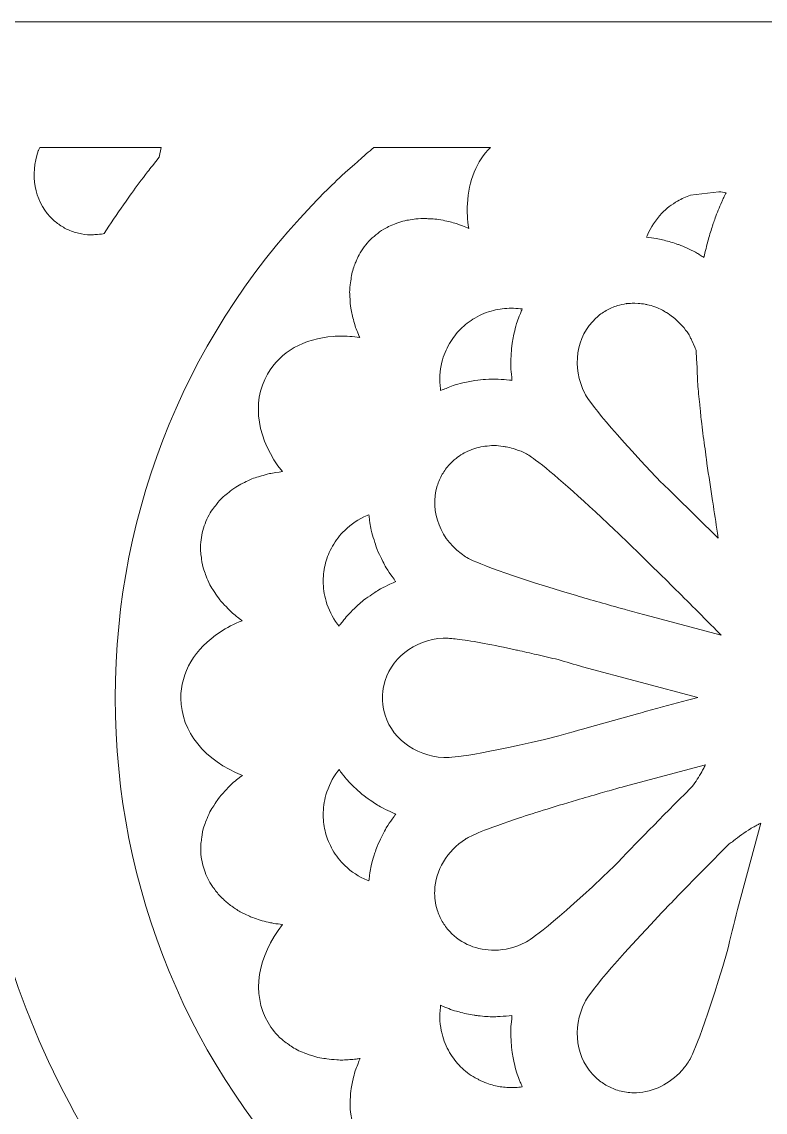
# Model space of a CAD drawing. Header units: millimetres. Extents: x 31 to 886, y -1164 to 562.
# Drawn here: x 690 to 737.3, y -89.3 to -19.9 of the extents above; entities that cross this region are included whole.
import ezdxf

# ---------------------------------------------------------------- set-up
doc = ezdxf.new("R2010")
doc.units = ezdxf.units.MM
doc.header["$MEASUREMENT"] = 0
doc.layers.add('Layer 3', color=7, linetype='Continuous')

msp = doc.modelspace()

# ---------------------------------------------------------------- linework, layer by layer
at = {"layer": 'Layer 3', "lineweight": 0}
msp.add_lwpolyline([(501.002, -19.871), (501.002, -581.098), (886.3, -581.098), (886.3, -19.871), (501.002, -19.871)], dxfattribs=at)
for points, knots in [([(509.002, -27.871), (509.002, -27.871), (653.338, -27.871), (653.338, -27.871), (659.457, -42.618), (671.609, -53.882), (686.757, -58.887), (685.579, -74.804), (691.339, -90.345), (702.632, -101.636), (712.985, -111.989), (726.697, -117.691), (741.244, -117.691), (741.244, -117.691), (741.244, -117.691), (741.244, -117.691), (742.61, -117.691), (743.999, -117.639), (745.382, -117.536), (749.543, -130.112), (757.914, -140.554), (769.188, -147.297), (760.577, -148.118), (752.201, -150.021), (743.682, -153.086), (734.254, -156.478), (724.953, -161.655), (716.04, -168.472), (707.959, -174.652), (694.553, -189.606), (689.781, -194.947), (689.387, -194.472), (688.944, -193.935), (688.491, -193.385), (685.308, -189.529), (680.498, -183.702), (677.567, -180.635), (663.85, -166.287), (648.449, -155.874), (631.791, -149.688), (622.952, -146.405), (612.968, -144.409), (602.116, -143.757), (601.298, -143.708), (600.567, -143.684), (599.898, -143.686), (599.675, -143.686), (599.459, -143.689), (599.249, -143.695), (584.492, -144.122), (570.852, -147.29), (558.709, -153.111), (546.484, -158.971), (535.474, -167.896), (525.05, -180.393), (521.562, -184.576), (518.839, -188.707), (516.955, -192.672), (514.175, -198.521), (511.135, -205.126), (509.002, -211.679), (509.002, -211.679), (509.002, -27.871), (509.002, -27.871)], [0, 0, 0, 0, 1, 1, 1, 2, 2, 2, 3, 3, 3, 4, 4, 4, 5, 5, 5, 6, 6, 6, 7, 7, 7, 8, 8, 8, 9, 9, 9, 10, 10, 10, 11, 11, 11, 12, 12, 12, 13, 13, 13, 14, 14, 14, 15, 15, 15, 16, 16, 16, 17, 17, 17, 18, 18, 18, 19, 19, 19, 20, 20, 20, 21, 21, 21, 21]), ([(691.045, -28.091), (691.06, -28.048), (691.088, -27.978), (691.138, -27.871), (691.138, -27.871), (698.867, -27.871), (698.867, -27.871), (698.867, -27.871), (698.74, -28.481), (698.74, -28.481), (698.74, -28.481), (698.305, -29.026), (698.305, -29.026), (698.199, -29.158), (698.093, -29.29), (697.987, -29.427), (697.638, -29.88), (697.294, -30.34), (696.967, -30.791), (696.854, -30.945), (696.746, -31.102), (696.624, -31.28), (696.624, -31.28), (696.467, -31.507), (696.467, -31.507), (696.034, -32.125), (695.62, -32.74), (695.241, -33.332), (695.217, -33.339), (695.191, -33.348), (695.161, -33.357), (695.028, -33.382), (694.867, -33.399), (694.647, -33.41), (694.591, -33.414), (694.536, -33.42), (694.481, -33.427), (694.292, -33.434), (694.06, -33.413), (693.786, -33.364), (693.553, -33.326), (693.305, -33.255), (693.053, -33.152), (692.83, -33.06), (692.609, -32.939), (692.391, -32.79), (692.391, -32.79), (692.343, -32.756), (692.343, -32.756), (692.147, -32.621), (691.965, -32.463), (691.795, -32.275), (690.793, -31.207), (690.506, -29.603), (691.045, -28.091)], [0, 0, 0, 0, 1, 1, 1, 2, 2, 2, 3, 3, 3, 4, 4, 4, 5, 5, 5, 6, 6, 6, 7, 7, 7, 8, 8, 8, 9, 9, 9, 10, 10, 10, 11, 11, 11, 12, 12, 12, 13, 13, 13, 14, 14, 14, 15, 15, 15, 16, 16, 16, 17, 17, 17, 18, 18, 18, 18]), ([(710.544, -29.481), (710.733, -29.306), (710.928, -29.137), (711.127, -28.962), (711.127, -28.962), (711.595, -28.548), (711.595, -28.548), (711.697, -28.457), (711.799, -28.365), (711.902, -28.277), (712.062, -28.14), (712.225, -28.007), (712.393, -27.871), (712.393, -27.871), (719.799, -27.871), (719.799, -27.871), (718.923, -28.744), (718.413, -29.978), (718.336, -31.448), (718.31, -31.952), (718.34, -32.481), (718.423, -33.017), (718.398, -33.007), (718.373, -32.997), (718.349, -32.988), (718.349, -32.988), (718.138, -32.903), (718.138, -32.903), (717.995, -32.842), (717.826, -32.773), (717.64, -32.712), (717.493, -32.666), (717.348, -32.632), (717.237, -32.609), (717.237, -32.609), (717.029, -32.559), (717.029, -32.559), (716.879, -32.521), (716.705, -32.478), (716.515, -32.45), (716.344, -32.425), (716.192, -32.417), (716.08, -32.414), (716.08, -32.414), (715.895, -32.404), (715.895, -32.404), (715.809, -32.397), (715.723, -32.39), (715.637, -32.386), (715.552, -32.382), (715.466, -32.382), (715.381, -32.387), (715.148, -32.395), (714.954, -32.431), (714.863, -32.447), (714.863, -32.447), (714.703, -32.472), (714.703, -32.472), (714.57, -32.487), (714.413, -32.509), (714.241, -32.554), (713.952, -32.631), (713.721, -32.737), (713.598, -32.794), (713.598, -32.794), (713.533, -32.821), (713.533, -32.821), (713.383, -32.876), (713.263, -32.93), (713.145, -32.996), (712.788, -33.197), (712.462, -33.444), (712.177, -33.73), (711.893, -34.015), (711.647, -34.342), (711.448, -34.701), (711.37, -34.84), (711.318, -34.972), (711.277, -35.087), (711.277, -35.087), (711.272, -35.098), (711.272, -35.098), (711.195, -35.269), (711.088, -35.504), (711.014, -35.793), (710.972, -35.951), (710.951, -36.1), (710.935, -36.239), (710.935, -36.239), (710.917, -36.36), (710.917, -36.36), (710.893, -36.496), (710.858, -36.702), (710.85, -36.948), (710.845, -37.111), (710.855, -37.261), (710.864, -37.358), (710.864, -37.358), (710.875, -37.54), (710.875, -37.54), (710.881, -37.704), (710.89, -37.881), (710.921, -38.084), (710.943, -38.23), (710.979, -38.38), (711.009, -38.493), (711.009, -38.493), (711.06, -38.703), (711.06, -38.703), (711.092, -38.85), (711.131, -39.023), (711.191, -39.207), (711.237, -39.348), (711.296, -39.491), (711.345, -39.604), (711.345, -39.604), (711.437, -39.833), (711.437, -39.833), (711.454, -39.876), (711.472, -39.919), (711.489, -39.962), (711.061, -39.898), (710.639, -39.867), (710.228, -39.871), (710.091, -39.873), (709.956, -39.878), (709.822, -39.887), (707.925, -40.018), (706.434, -40.869), (705.624, -42.284), (704.567, -44.127), (704.988, -46.508), (706.568, -48.495), (706.495, -48.505), (706.428, -48.516), (706.37, -48.525), (706.37, -48.525), (706.156, -48.556), (706.156, -48.556), (706.014, -48.574), (705.873, -48.594), (705.749, -48.622), (705.545, -48.665), (705.371, -48.721), (705.245, -48.762), (705.245, -48.762), (705.053, -48.821), (705.053, -48.821), (704.911, -48.86), (704.771, -48.903), (704.633, -48.957), (704.45, -49.03), (704.295, -49.111), (704.17, -49.177), (704.17, -49.177), (704.019, -49.254), (704.019, -49.254), (703.897, -49.312), (703.754, -49.383), (703.612, -49.472), (703.418, -49.595), (703.265, -49.724), (703.18, -49.796), (703.18, -49.796), (703.082, -49.875), (703.082, -49.875), (702.97, -49.958), (702.838, -50.059), (702.705, -50.192), (702.518, -50.378), (702.384, -50.565), (702.313, -50.665), (702.313, -50.665), (702.254, -50.741), (702.254, -50.741), (702.168, -50.842), (702.071, -50.965), (701.981, -51.118), (701.772, -51.472), (701.613, -51.848), (701.509, -52.238), (701.406, -52.629), (701.356, -53.037), (701.363, -53.455), (701.365, -53.588), (701.38, -53.727), (701.408, -53.879), (701.408, -53.879), (701.416, -53.937), (701.416, -53.937), (701.432, -54.099), (701.457, -54.342), (701.532, -54.619), (701.577, -54.782), (701.635, -54.925), (701.688, -55.046), (701.688, -55.046), (701.73, -55.154), (701.73, -55.154), (701.777, -55.283), (701.848, -55.478), (701.964, -55.696), (702.041, -55.841), (702.127, -55.968), (702.19, -56.058), (702.19, -56.058), (702.277, -56.191), (702.277, -56.191), (702.362, -56.328), (702.464, -56.487), (702.595, -56.65), (702.685, -56.763), (702.788, -56.871), (702.876, -56.961), (702.876, -56.961), (703.013, -57.105), (703.013, -57.105), (703.125, -57.229), (703.247, -57.36), (703.396, -57.494), (703.504, -57.591), (703.624, -57.684), (703.725, -57.76), (703.725, -57.76), (703.909, -57.902), (703.909, -57.902), (703.943, -57.929), (703.977, -57.956), (704.011, -57.983), (703.503, -58.183), (703.028, -58.425), (702.604, -58.704), (700.992, -59.764), (700.107, -61.262), (700.111, -62.922), (700.118, -65.04), (701.667, -66.887), (704.023, -67.821), (703.989, -67.848), (703.956, -67.874), (703.925, -67.899), (703.925, -67.899), (703.745, -68.041), (703.745, -68.041), (703.619, -68.136), (703.494, -68.234), (703.384, -68.334), (703.237, -68.467), (703.119, -68.596), (703.034, -68.691), (703.034, -68.691), (702.892, -68.843), (702.892, -68.843), (702.787, -68.951), (702.684, -69.061), (702.585, -69.185), (702.46, -69.344), (702.368, -69.489), (702.295, -69.607), (702.295, -69.607), (702.202, -69.752), (702.202, -69.752), (702.125, -69.864), (702.036, -69.997), (701.96, -70.143), (701.848, -70.358), (701.779, -70.552), (701.742, -70.657), (701.742, -70.657), (701.688, -70.795), (701.688, -70.795), (701.636, -70.915), (701.579, -71.058), (701.535, -71.222), (701.461, -71.499), (701.438, -71.744), (701.426, -71.875), (701.426, -71.875), (701.416, -71.954), (701.416, -71.954), (701.395, -72.077), (701.374, -72.224), (701.372, -72.394), (701.369, -72.805), (701.421, -73.211), (701.527, -73.602), (701.621, -73.949), (701.762, -74.285), (701.96, -74.632), (702.015, -74.729), (702.077, -74.822), (702.129, -74.892), (702.129, -74.892), (702.151, -74.923), (702.151, -74.923), (702.299, -75.14), (702.448, -75.329), (702.611, -75.503), (702.698, -75.596), (702.79, -75.683), (702.888, -75.774), (703.053, -75.924), (703.228, -76.062), (703.418, -76.193), (703.418, -76.193), (703.455, -76.219), (703.455, -76.219), (703.548, -76.285), (703.642, -76.349), (703.745, -76.411), (703.939, -76.526), (704.143, -76.63), (704.386, -76.737), (704.386, -76.737), (704.425, -76.756), (704.425, -76.756), (704.507, -76.796), (704.589, -76.834), (704.685, -76.872), (704.988, -76.988), (705.317, -77.088), (705.667, -77.168), (705.767, -77.19), (705.87, -77.208), (705.956, -77.221), (705.956, -77.221), (706.035, -77.234), (706.035, -77.234), (706.194, -77.262), (706.38, -77.292), (706.578, -77.315), (704.996, -79.314), (704.584, -81.705), (705.658, -83.553), (705.882, -83.939), (706.174, -84.295), (706.525, -84.611), (706.662, -84.734), (706.797, -84.824), (706.89, -84.884), (706.89, -84.884), (706.909, -84.896), (706.909, -84.896), (707.081, -85.022), (707.318, -85.194), (707.619, -85.34), (707.77, -85.415), (707.918, -85.469), (708.045, -85.513), (708.045, -85.513), (708.118, -85.539), (708.118, -85.539), (708.309, -85.609), (708.546, -85.698), (708.832, -85.762), (709.001, -85.802), (709.165, -85.825), (709.309, -85.843), (709.309, -85.843), (709.387, -85.854), (709.387, -85.854), (709.591, -85.882), (709.81, -85.908), (710.035, -85.917), (710.172, -85.933), (710.304, -85.936), (710.424, -85.933), (710.545, -85.929), (710.654, -85.92), (710.746, -85.91), (710.746, -85.91), (710.85, -85.903), (710.85, -85.903), (710.99, -85.895), (711.128, -85.885), (711.263, -85.869), (711.348, -85.859), (711.431, -85.847), (711.511, -85.834), (711.486, -85.896), (711.463, -85.955), (711.441, -86.011), (711.441, -86.011), (711.36, -86.214), (711.36, -86.214), (711.304, -86.347), (711.25, -86.48), (711.205, -86.621), (711.146, -86.808), (711.107, -86.977), (711.073, -87.136), (711.073, -87.136), (711.03, -87.326), (711.03, -87.326), (710.995, -87.463), (710.963, -87.602), (710.941, -87.746), (710.907, -87.977), (710.901, -88.182), (710.898, -88.296), (710.898, -88.296), (710.89, -88.451), (710.89, -88.451), (710.88, -88.569), (710.87, -88.726), (710.877, -88.887), (710.887, -89.144), (710.926, -89.361), (710.949, -89.483), (710.949, -89.483), (710.968, -89.606), (710.968, -89.606), (710.988, -89.771), (711.011, -89.901), (711.044, -90.026), (711.121, -90.317), (711.226, -90.549), (711.299, -90.706), (711.299, -90.706), (711.313, -90.739), (711.313, -90.739), (711.368, -90.889), (711.423, -91.011), (711.486, -91.123), (711.686, -91.48), (711.933, -91.805), (712.223, -92.095), (712.474, -92.343), (712.76, -92.561), (713.096, -92.759), (713.194, -92.817), (713.295, -92.867), (713.371, -92.901), (713.371, -92.901), (713.41, -92.92), (713.41, -92.92), (713.643, -93.033), (713.869, -93.123), (714.102, -93.194), (714.224, -93.231), (714.347, -93.263), (714.457, -93.287), (714.687, -93.339), (714.923, -93.374), (715.161, -93.392), (715.161, -93.392), (715.206, -93.397), (715.206, -93.397), (715.264, -93.403), (715.322, -93.407), (715.369, -93.41), (715.369, -93.41), (715.379, -93.411), (715.39, -93.411), (715.483, -93.421), (715.574, -93.427), (715.664, -93.428), (715.935, -93.431), (716.194, -93.4), (716.446, -93.364), (716.513, -93.356), (716.58, -93.344), (716.66, -93.33), (716.983, -93.276), (717.287, -93.204), (717.567, -93.118), (717.567, -93.118), (717.64, -93.097), (717.64, -93.097), (717.651, -93.094), (717.663, -93.091), (717.674, -93.087), (717.921, -93.007), (718.177, -92.909), (718.448, -92.787), (718.366, -93.331), (718.338, -93.867), (718.368, -94.377), (718.479, -96.303), (719.333, -97.818), (720.772, -98.643), (721.124, -98.845), (721.512, -98.999), (721.928, -99.102), (722.09, -99.142), (722.243, -99.159), (722.353, -99.169), (722.353, -99.169), (722.469, -99.186), (722.469, -99.186), (722.581, -99.205), (722.763, -99.237), (722.983, -99.239), (723.057, -99.24), (723.135, -99.238), (723.216, -99.231), (723.256, -99.229), (723.297, -99.226), (723.345, -99.222), (723.725, -99.2), (724.089, -99.14), (724.455, -99.04), (724.499, -99.028), (724.545, -99.014), (724.587, -98.999), (724.969, -98.885), (725.324, -98.744), (725.673, -98.566), (726.122, -98.337), (726.564, -98.047), (726.987, -97.707), (726.995, -97.762), (727.003, -97.815), (727.011, -97.864), (727.011, -97.864), (727.042, -98.083), (727.042, -98.083), (727.061, -98.235), (727.082, -98.386), (727.113, -98.528), (727.155, -98.719), (727.209, -98.89), (727.25, -99.017), (727.25, -99.017), (727.31, -99.214), (727.31, -99.214), (727.351, -99.358), (727.395, -99.502), (727.446, -99.631), (727.529, -99.842), (727.619, -100.01), (727.675, -100.114), (727.675, -100.114), (727.752, -100.264), (727.752, -100.264), (727.811, -100.388), (727.876, -100.52), (727.963, -100.658), (728.097, -100.869), (728.237, -101.034), (728.314, -101.124), (728.314, -101.124), (728.398, -101.228), (728.398, -101.228), (728.473, -101.329), (728.564, -101.445), (728.676, -101.557), (728.883, -101.767), (729.089, -101.913), (729.216, -102.004), (729.216, -102.004), (729.262, -102.038), (729.262, -102.038), (729.382, -102.139), (729.493, -102.219), (729.61, -102.289), (729.963, -102.497), (730.34, -102.655), (730.724, -102.757), (731.107, -102.859), (731.509, -102.925), (731.93, -102.905), (731.93, -102.905), (731.93, -102.905), (731.93, -102.905), (731.93, -102.905), (732.017, -102.901), (732.017, -102.901), (732.115, -102.895), (732.212, -102.883), (732.331, -102.866), (732.499, -102.85), (732.729, -102.827), (733, -102.76), (733.156, -102.721), (733.298, -102.671), (733.407, -102.629), (733.407, -102.629), (733.501, -102.594), (733.501, -102.594), (733.668, -102.534), (733.834, -102.473), (734.018, -102.384), (734.151, -102.319), (734.281, -102.243), (734.412, -102.164), (734.412, -102.164), (734.467, -102.131), (734.467, -102.131), (734.617, -102.039), (734.779, -101.938), (734.95, -101.811), (735.083, -101.712), (735.212, -101.605), (735.335, -101.498), (735.489, -101.365), (735.632, -101.231), (735.773, -101.086), (735.887, -100.969), (735.998, -100.849), (736.11, -100.718), (736.225, -100.583), (736.341, -100.435), (736.473, -100.256), (736.673, -100.765), (736.915, -101.24), (737.194, -101.664), (738.251, -103.272), (739.748, -104.157), (741.41, -104.157), (741.41, -104.157), (741.412, -104.157), (741.412, -104.157), (743.041, -104.153), (744.519, -103.278), (745.571, -101.694), (745.861, -101.258), (746.111, -100.77), (746.315, -100.247), (746.455, -100.436), (746.584, -100.599), (746.709, -100.742), (746.808, -100.857), (746.908, -100.965), (747.012, -101.072), (747.167, -101.23), (747.329, -101.381), (747.543, -101.562), (747.64, -101.643), (747.737, -101.724), (747.833, -101.794), (748.006, -101.923), (748.185, -102.039), (748.407, -102.168), (748.407, -102.168), (748.468, -102.204), (748.468, -102.204), (748.564, -102.261), (748.661, -102.316), (748.757, -102.364), (749.056, -102.511), (749.336, -102.603), (749.445, -102.638), (749.445, -102.638), (749.463, -102.644), (749.463, -102.644), (749.569, -102.684), (749.677, -102.721), (749.785, -102.748), (750.084, -102.823), (750.388, -102.868), (750.667, -102.88), (750.699, -102.884), (750.737, -102.887), (750.785, -102.891), (750.785, -102.891), (750.872, -102.896), (750.872, -102.896), (750.89, -102.897), (750.909, -102.897), (750.927, -102.897), (750.927, -102.897), (750.927, -102.897), (750.927, -102.897), (751.321, -102.897), (751.713, -102.845), (752.089, -102.743), (752.476, -102.639), (752.853, -102.478), (753.216, -102.261), (753.352, -102.179), (753.465, -102.089), (753.558, -102.009), (753.558, -102.009), (753.566, -102.004), (753.566, -102.004), (753.698, -101.91), (753.918, -101.752), (754.132, -101.535), (754.246, -101.42), (754.335, -101.306), (754.414, -101.198), (754.414, -101.198), (754.473, -101.124), (754.473, -101.124), (754.56, -101.02), (754.707, -100.846), (754.847, -100.622), (754.929, -100.492), (754.991, -100.364), (755.033, -100.273), (755.033, -100.273), (755.116, -100.11), (755.116, -100.11), (755.183, -99.984), (755.274, -99.811), (755.356, -99.599), (755.404, -99.474), (755.444, -99.341), (755.481, -99.206), (755.481, -99.206), (755.53, -99.045), (755.53, -99.045), (755.584, -98.878), (755.64, -98.696), (755.684, -98.489), (755.712, -98.353), (755.732, -98.21), (755.745, -98.099), (755.745, -98.099), (755.774, -97.887), (755.774, -97.887), (755.784, -97.82), (755.794, -97.752), (755.804, -97.683), (755.869, -97.735), (755.935, -97.785), (756.001, -97.835), (756.001, -97.835), (756.007, -97.84), (756.007, -97.84), (756.061, -97.884), (756.115, -97.926), (756.173, -97.967), (756.481, -98.185), (756.808, -98.38), (757.146, -98.55), (757.222, -98.588), (757.297, -98.621), (757.349, -98.642), (757.349, -98.642), (757.389, -98.659), (757.389, -98.659), (757.661, -98.782), (757.929, -98.884), (758.183, -98.961), (758.296, -98.995), (758.407, -99.025), (758.518, -99.051), (758.79, -99.116), (759.065, -99.16), (759.334, -99.182), (759.334, -99.182), (759.374, -99.186), (759.374, -99.186), (759.455, -99.196), (759.504, -99.2), (759.545, -99.202), (759.636, -99.211), (759.722, -99.214), (759.803, -99.214), (760.046, -99.213), (760.242, -99.179), (760.359, -99.158), (760.359, -99.158), (760.475, -99.141), (760.475, -99.141), (760.621, -99.128), (760.747, -99.108), (760.869, -99.078), (761.288, -98.976), (761.682, -98.819), (762.04, -98.612), (763.477, -97.778), (764.323, -96.257), (764.423, -94.329), (764.449, -93.828), (764.419, -93.301), (764.337, -92.767), (764.617, -92.892), (764.874, -92.99), (765.108, -93.063), (765.162, -93.081), (765.207, -93.094), (765.244, -93.103), (765.537, -93.192), (765.835, -93.26), (766.147, -93.31), (766.147, -93.31), (766.178, -93.315), (766.178, -93.315), (766.23, -93.324), (766.282, -93.333), (766.33, -93.339), (766.565, -93.37), (766.821, -93.405), (767.085, -93.403), (767.173, -93.403), (767.262, -93.398), (767.351, -93.388), (767.433, -93.385), (767.511, -93.378), (767.575, -93.371), (767.575, -93.371), (767.62, -93.366), (767.62, -93.366), (767.873, -93.345), (768.111, -93.31), (768.349, -93.255), (768.471, -93.227), (768.591, -93.196), (768.703, -93.16), (768.935, -93.089), (769.16, -92.998), (769.367, -92.895), (769.367, -92.895), (769.415, -92.873), (769.415, -92.873), (769.515, -92.826), (769.613, -92.777), (769.704, -92.722), (770.048, -92.518), (770.336, -92.296), (770.583, -92.046), (770.867, -91.761), (771.112, -91.434), (771.312, -91.074), (771.377, -90.958), (771.434, -90.829), (771.486, -90.684), (771.486, -90.684), (771.5, -90.648), (771.5, -90.648), (771.569, -90.495), (771.673, -90.263), (771.749, -89.97), (771.793, -89.801), (771.813, -89.641), (771.826, -89.512), (771.826, -89.512), (771.84, -89.429), (771.84, -89.429), (771.862, -89.302), (771.9, -89.089), (771.91, -88.83), (771.914, -88.666), (771.903, -88.513), (771.893, -88.392), (771.893, -88.391), (771.889, -88.345), (771.889, -88.344), (771.889, -88.344), (771.885, -88.244), (771.885, -88.244), (771.878, -88.07), (771.869, -87.897), (771.839, -87.699), (771.817, -87.554), (771.781, -87.405), (771.75, -87.289), (771.75, -87.289), (771.702, -87.085), (771.702, -87.085), (771.668, -86.928), (771.628, -86.758), (771.566, -86.565), (771.52, -86.426), (771.463, -86.286), (771.413, -86.168), (771.413, -86.168), (771.325, -85.956), (771.325, -85.956), (771.306, -85.906), (771.286, -85.856), (771.266, -85.807), (771.347, -85.82), (771.43, -85.832), (771.517, -85.842), (771.674, -85.86), (771.825, -85.87), (771.978, -85.878), (771.978, -85.878), (772.064, -85.885), (772.064, -85.885), (772.178, -85.896), (772.293, -85.903), (772.409, -85.904), (772.525, -85.906), (772.641, -85.902), (772.759, -85.894), (772.759, -85.894), (772.825, -85.89), (772.825, -85.89), (772.898, -85.888), (772.971, -85.884), (772.994, -85.881), (773.344, -85.854), (773.696, -85.798), (774.043, -85.712), (774.103, -85.698), (774.161, -85.682), (774.227, -85.664), (774.578, -85.566), (774.912, -85.436), (775.24, -85.27), (775.272, -85.253), (775.304, -85.236), (775.38, -85.193), (775.729, -84.999), (776.025, -84.788), (776.275, -84.558), (776.323, -84.515), (776.368, -84.469), (776.404, -84.431), (776.703, -84.136), (776.943, -83.83), (777.135, -83.494), (778.191, -81.652), (777.771, -79.272), (776.192, -77.286), (776.384, -77.264), (776.576, -77.234), (776.769, -77.197), (776.769, -77.197), (776.827, -77.187), (776.827, -77.187), (776.923, -77.173), (777.018, -77.156), (777.108, -77.135), (777.452, -77.056), (777.785, -76.953), (778.094, -76.832), (778.186, -76.797), (778.271, -76.758), (778.354, -76.717), (778.354, -76.717), (778.386, -76.701), (778.386, -76.701), (778.641, -76.587), (778.85, -76.48), (779.037, -76.366), (779.063, -76.35), (779.088, -76.335), (779.114, -76.319), (779.121, -76.385), (779.128, -76.451), (779.137, -76.517), (779.16, -76.697), (779.188, -76.876), (779.217, -77.052), (779.217, -77.052), (779.245, -77.231), (779.245, -77.231), (779.264, -77.352), (779.284, -77.474), (779.307, -77.6), (779.34, -77.772), (779.376, -77.942), (779.414, -78.117), (779.414, -78.117), (779.466, -78.355), (779.466, -78.355), (779.487, -78.453), (779.508, -78.55), (779.533, -78.656), (779.569, -78.803), (779.608, -78.949), (779.657, -79.131), (779.657, -79.131), (779.713, -79.338), (779.713, -79.338), (779.743, -79.45), (779.772, -79.562), (779.805, -79.674), (779.852, -79.836), (779.903, -79.995), (779.952, -80.149), (779.952, -80.149), (780.021, -80.368), (780.021, -80.368), (780.052, -80.466), (780.083, -80.563), (780.116, -80.663), (780.161, -80.794), (780.207, -80.923), (780.256, -81.055), (780.256, -81.055), (780.362, -81.351), (780.362, -81.351), (780.394, -81.442), (780.427, -81.533), (780.462, -81.625), (780.512, -81.755), (780.563, -81.881), (780.615, -82.009), (780.615, -82.009), (780.666, -82.135), (780.666, -82.135), (780.797, -82.46), (780.931, -82.779), (781.066, -83.084), (781.066, -83.084), (781.208, -83.41), (781.208, -83.41), (781.284, -83.577), (781.36, -83.74), (781.437, -83.901), (781.437, -83.901), (781.554, -84.15), (781.554, -84.15), (781.554, -84.15), (781.348, -84.542), (781.348, -84.542), (781.286, -84.66), (781.224, -84.778), (781.16, -84.895), (781.022, -85.144), (780.877, -85.39), (780.727, -85.646), (780.727, -85.646), (780.431, -86.155), (780.431, -86.155), (780.37, -86.262), (780.309, -86.367), (780.246, -86.471), (780.099, -86.715), (779.945, -86.954), (779.779, -87.213), (779.779, -87.213), (779.451, -87.729), (779.451, -87.729), (779.393, -87.821), (779.335, -87.914), (779.273, -88.007), (779.103, -88.263), (778.927, -88.514), (778.746, -88.772), (778.746, -88.772), (778.45, -89.198), (778.45, -89.198), (778.382, -89.299), (778.313, -89.399), (778.24, -89.501), (778.049, -89.765), (777.851, -90.024), (777.648, -90.29), (777.648, -90.29), (777.318, -90.728), (777.318, -90.728), (777.263, -90.802), (777.207, -90.876), (777.148, -90.951), (776.946, -91.208), (776.738, -91.46), (776.517, -91.726), (776.517, -91.726), (776.184, -92.133), (776.184, -92.133), (776.122, -92.209), (776.061, -92.285), (775.997, -92.36), (775.779, -92.615), (775.554, -92.865), (775.311, -93.136), (775.311, -93.136), (774.986, -93.501), (774.986, -93.501), (774.922, -93.574), (774.858, -93.648), (774.789, -93.723), (774.383, -94.162), (773.959, -94.604), (773.527, -95.037), (764.954, -103.609), (753.539, -108.33), (741.382, -108.33), (741.382, -108.33), (741.379, -108.33), (741.379, -108.33), (729.221, -108.33), (717.805, -103.609), (709.233, -95.037), (700.66, -86.464), (695.938, -75.047), (695.938, -62.889), (695.938, -50.731), (700.66, -39.314), (709.234, -30.741), (709.649, -30.324), (710.09, -29.9), (710.544, -29.481)], [0, 0, 0, 0, 1, 1, 1, 2, 2, 2, 3, 3, 3, 4, 4, 4, 5, 5, 5, 6, 6, 6, 7, 7, 7, 8, 8, 8, 9, 9, 9, 10, 10, 10, 11, 11, 11, 12, 12, 12, 13, 13, 13, 14, 14, 14, 15, 15, 15, 16, 16, 16, 17, 17, 17, 18, 18, 18, 19, 19, 19, 20, 20, 20, 21, 21, 21, 22, 22, 22, 23, 23, 23, 24, 24, 24, 25, 25, 25, 26, 26, 26, 27, 27, 27, 28, 28, 28, 29, 29, 29, 30, 30, 30, 31, 31, 31, 32, 32, 32, 33, 33, 33, 34, 34, 34, 35, 35, 35, 36, 36, 36, 37, 37, 37, 38, 38, 38, 39, 39, 39, 40, 40, 40, 41, 41, 41, 42, 42, 42, 43, 43, 43, 44, 44, 44, 45, 45, 45, 46, 46, 46, 47, 47, 47, 48, 48, 48, 49, 49, 49, 50, 50, 50, 51, 51, 51, 52, 52, 52, 53, 53, 53, 54, 54, 54, 55, 55, 55, 56, 56, 56, 57, 57, 57, 58, 58, 58, 59, 59, 59, 60, 60, 60, 61, 61, 61, 62, 62, 62, 63, 63, 63, 64, 64, 64, 65, 65, 65, 66, 66, 66, 67, 67, 67, 68, 68, 68, 69, 69, 69, 70, 70, 70, 71, 71, 71, 72, 72, 72, 73, 73, 73, 74, 74, 74, 75, 75, 75, 76, 76, 76, 77, 77, 77, 78, 78, 78, 79, 79, 79, 80, 80, 80, 81, 81, 81, 82, 82, 82, 83, 83, 83, 84, 84, 84, 85, 85, 85, 86, 86, 86, 87, 87, 87, 88, 88, 88, 89, 89, 89, 90, 90, 90, 91, 91, 91, 92, 92, 92, 93, 93, 93, 94, 94, 94, 95, 95, 95, 96, 96, 96, 97, 97, 97, 98, 98, 98, 99, 99, 99, 100, 100, 100, 101, 101, 101, 102, 102, 102, 103, 103, 103, 104, 104, 104, 105, 105, 105, 106, 106, 106, 107, 107, 107, 108, 108, 108, 109, 109, 109, 110, 110, 110, 111, 111, 111, 112, 112, 112, 113, 113, 113, 114, 114, 114, 115, 115, 115, 116, 116, 116, 117, 117, 117, 118, 118, 118, 119, 119, 119, 120, 120, 120, 121, 121, 121, 122, 122, 122, 123, 123, 123, 124, 124, 124, 125, 125, 125, 126, 126, 126, 127, 127, 127, 128, 128, 128, 129, 129, 129, 130, 130, 130, 131, 131, 131, 132, 132, 132, 133, 133, 133, 134, 134, 134, 135, 135, 135, 136, 136, 136, 137, 137, 137, 138, 138, 138, 139, 139, 139, 140, 140, 140, 141, 141, 141, 142, 142, 142, 143, 143, 143, 144, 144, 144, 145, 145, 145, 146, 146, 146, 147, 147, 147, 148, 148, 148, 149, 149, 149, 150, 150, 150, 151, 151, 151, 152, 152, 152, 153, 153, 153, 154, 154, 154, 155, 155, 155, 156, 156, 156, 157, 157, 157, 158, 158, 158, 159, 159, 159, 160, 160, 160, 161, 161, 161, 162, 162, 162, 163, 163, 163, 164, 164, 164, 165, 165, 165, 166, 166, 166, 167, 167, 167, 168, 168, 168, 169, 169, 169, 170, 170, 170, 171, 171, 171, 172, 172, 172, 173, 173, 173, 174, 174, 174, 175, 175, 175, 176, 176, 176, 177, 177, 177, 178, 178, 178, 179, 179, 179, 180, 180, 180, 181, 181, 181, 182, 182, 182, 183, 183, 183, 184, 184, 184, 185, 185, 185, 186, 186, 186, 187, 187, 187, 188, 188, 188, 189, 189, 189, 190, 190, 190, 191, 191, 191, 192, 192, 192, 193, 193, 193, 194, 194, 194, 195, 195, 195, 196, 196, 196, 197, 197, 197, 198, 198, 198, 199, 199, 199, 200, 200, 200, 201, 201, 201, 202, 202, 202, 203, 203, 203, 204, 204, 204, 205, 205, 205, 206, 206, 206, 207, 207, 207, 208, 208, 208, 209, 209, 209, 210, 210, 210, 211, 211, 211, 212, 212, 212, 213, 213, 213, 214, 214, 214, 215, 215, 215, 216, 216, 216, 217, 217, 217, 218, 218, 218, 219, 219, 219, 220, 220, 220, 221, 221, 221, 222, 222, 222, 223, 223, 223, 224, 224, 224, 225, 225, 225, 226, 226, 226, 227, 227, 227, 228, 228, 228, 229, 229, 229, 230, 230, 230, 231, 231, 231, 232, 232, 232, 233, 233, 233, 234, 234, 234, 235, 235, 235, 236, 236, 236, 237, 237, 237, 238, 238, 238, 239, 239, 239, 240, 240, 240, 241, 241, 241, 242, 242, 242, 243, 243, 243, 244, 244, 244, 245, 245, 245, 246, 246, 246, 247, 247, 247, 248, 248, 248, 249, 249, 249, 250, 250, 250, 251, 251, 251, 252, 252, 252, 253, 253, 253, 254, 254, 254, 255, 255, 255, 256, 256, 256, 257, 257, 257, 258, 258, 258, 259, 259, 259, 260, 260, 260, 261, 261, 261, 262, 262, 262, 263, 263, 263, 264, 264, 264, 265, 265, 265, 266, 266, 266, 267, 267, 267, 268, 268, 268, 269, 269, 269, 270, 270, 270, 271, 271, 271, 272, 272, 272, 273, 273, 273, 274, 274, 274, 275, 275, 275, 276, 276, 276, 277, 277, 277, 278, 278, 278, 279, 279, 279, 280, 280, 280, 281, 281, 281, 282, 282, 282, 283, 283, 283, 284, 284, 284, 285, 285, 285, 286, 286, 286, 287, 287, 287, 288, 288, 288, 289, 289, 289, 290, 290, 290, 291, 291, 291, 292, 292, 292, 293, 293, 293, 294, 294, 294, 295, 295, 295, 296, 296, 296, 297, 297, 297, 298, 298, 298, 299, 299, 299, 300, 300, 300, 301, 301, 301, 302, 302, 302, 303, 303, 303, 304, 304, 304, 305, 305, 305, 306, 306, 306, 307, 307, 307, 308, 308, 308, 309, 309, 309, 310, 310, 310, 311, 311, 311, 312, 312, 312, 313, 313, 313, 314, 314, 314, 315, 315, 315, 316, 316, 316, 317, 317, 317, 318, 318, 318, 319, 319, 319, 320, 320, 320, 321, 321, 321, 322, 322, 322, 323, 323, 323, 324, 324, 324, 325, 325, 325, 326, 326, 326, 327, 327, 327, 328, 328, 328, 329, 329, 329, 330, 330, 330, 331, 331, 331, 332, 332, 332, 333, 333, 333, 334, 334, 334, 335, 335, 335, 336, 336, 336, 337, 337, 337, 338, 338, 338, 339, 339, 339, 340, 340, 340, 341, 341, 341, 342, 342, 342, 343, 343, 343, 344, 344, 344, 345, 345, 345, 346, 346, 346, 347, 347, 347, 348, 348, 348, 349, 349, 349, 350, 350, 350, 351, 351, 351, 352, 352, 352, 353, 353, 353, 354, 354, 354, 355, 355, 355, 356, 356, 356, 357, 357, 357, 358, 358, 358, 359, 359, 359, 360, 360, 360, 360]), ([(729.769, -33.481), (729.996, -32.948), (730.312, -32.469), (730.707, -32.057), (731.001, -31.75), (731.339, -31.487), (731.711, -31.275), (731.968, -31.129), (732.247, -31.004), (732.523, -30.911), (732.523, -30.911), (734.338, -30.686), (734.338, -30.686), (734.487, -30.699), (734.638, -30.72), (734.791, -30.75), (734.74, -30.852), (734.691, -30.953), (734.645, -31.053), (734.607, -31.131), (734.573, -31.212), (734.549, -31.274), (734.549, -31.274), (734.528, -31.323), (734.528, -31.323), (734.355, -31.707), (734.219, -32.035), (734.101, -32.354), (734.059, -32.468), (734.02, -32.585), (733.978, -32.714), (733.978, -32.714), (733.935, -32.848), (733.935, -32.848), (733.849, -33.1), (733.751, -33.4), (733.664, -33.709), (733.622, -33.857), (733.585, -34.007), (733.544, -34.178), (733.544, -34.178), (733.516, -34.289), (733.516, -34.289), (733.47, -34.48), (733.424, -34.672), (733.382, -34.865), (733.344, -34.841), (733.306, -34.817), (733.268, -34.794), (733.268, -34.794), (733.207, -34.754), (733.207, -34.754), (733.13, -34.703), (733.053, -34.654), (732.974, -34.609), (732.626, -34.412), (732.266, -34.239), (731.905, -34.097), (731.818, -34.063), (731.73, -34.034), (731.663, -34.013), (731.663, -34.013), (731.62, -33.999), (731.62, -33.999), (731.317, -33.893), (731.035, -33.81), (730.755, -33.745), (730.621, -33.714), (730.485, -33.689), (730.347, -33.664), (730.141, -33.627), (729.936, -33.599), (729.729, -33.579), (729.742, -33.546), (729.755, -33.513), (729.769, -33.481)], [0, 0, 0, 0, 1, 1, 1, 2, 2, 2, 3, 3, 3, 4, 4, 4, 5, 5, 5, 6, 6, 6, 7, 7, 7, 8, 8, 8, 9, 9, 9, 10, 10, 10, 11, 11, 11, 12, 12, 12, 13, 13, 13, 14, 14, 14, 15, 15, 15, 16, 16, 16, 17, 17, 17, 18, 18, 18, 19, 19, 19, 20, 20, 20, 21, 21, 21, 22, 22, 22, 23, 23, 23, 24, 24, 24, 25, 25, 25, 25]), ([(721.136, -38.095), (721.323, -38.095), (721.514, -38.107), (721.703, -38.128), (721.743, -38.133), (721.783, -38.138), (721.825, -38.144), (721.782, -38.243), (721.744, -38.34), (721.706, -38.436), (721.706, -38.436), (721.637, -38.61), (721.637, -38.61), (721.575, -38.761), (721.515, -38.914), (721.467, -39.071), (721.4, -39.287), (721.355, -39.49), (721.317, -39.671), (721.317, -39.671), (721.275, -39.857), (721.275, -39.857), (721.238, -40.012), (721.205, -40.167), (721.182, -40.326), (721.146, -40.567), (721.135, -40.784), (721.126, -40.963), (721.126, -40.963), (721.112, -41.174), (721.112, -41.174), (721.101, -41.321), (721.092, -41.467), (721.093, -41.618), (721.095, -41.874), (721.119, -42.098), (721.14, -42.29), (721.14, -42.29), (721.159, -42.495), (721.159, -42.495), (721.164, -42.558), (721.168, -42.621), (721.175, -42.684), (721.12, -42.679), (721.067, -42.674), (721.018, -42.671), (721.018, -42.671), (720.835, -42.654), (720.835, -42.654), (720.622, -42.631), (720.382, -42.605), (720.088, -42.602), (720.088, -42.602), (720.088, -42.602), (720.088, -42.602), (719.948, -42.602), (719.811, -42.61), (719.695, -42.619), (719.695, -42.619), (719.493, -42.632), (719.493, -42.632), (719.293, -42.642), (719.067, -42.654), (718.813, -42.691), (718.662, -42.713), (718.514, -42.745), (718.386, -42.776), (718.386, -42.776), (718.185, -42.82), (718.185, -42.82), (717.999, -42.86), (717.788, -42.905), (717.557, -42.978), (717.404, -43.025), (717.256, -43.083), (717.11, -43.142), (717.11, -43.142), (716.978, -43.195), (716.978, -43.195), (716.877, -43.235), (716.76, -43.28), (716.635, -43.333), (716.63, -43.297), (716.625, -43.261), (716.621, -43.226), (716.551, -42.649), (716.584, -42.076), (716.72, -41.524), (716.822, -41.112), (716.983, -40.715), (717.199, -40.345), (717.405, -39.994), (717.643, -39.681), (717.906, -39.418), (718.167, -39.157), (718.474, -38.922), (718.819, -38.718), (719.186, -38.501), (719.582, -38.339), (719.996, -38.235), (720.365, -38.142), (720.748, -38.095), (721.136, -38.095)], [0, 0, 0, 0, 1, 1, 1, 2, 2, 2, 3, 3, 3, 4, 4, 4, 5, 5, 5, 6, 6, 6, 7, 7, 7, 8, 8, 8, 9, 9, 9, 10, 10, 10, 11, 11, 11, 12, 12, 12, 13, 13, 13, 14, 14, 14, 15, 15, 15, 16, 16, 16, 17, 17, 17, 18, 18, 18, 19, 19, 19, 20, 20, 20, 21, 21, 21, 22, 22, 22, 23, 23, 23, 24, 24, 24, 25, 25, 25, 26, 26, 26, 27, 27, 27, 28, 28, 28, 29, 29, 29, 30, 30, 30, 31, 31, 31, 32, 32, 32, 33, 33, 33, 34, 34, 34, 34]), ([(726.514, -38.725), (726.724, -38.532), (726.934, -38.376), (727.156, -38.248), (727.381, -38.118), (727.626, -38.011), (727.889, -37.928), (728.058, -37.875), (728.243, -37.834), (728.457, -37.804), (728.457, -37.804), (728.447, -37.806), (728.447, -37.806), (728.447, -37.806), (728.447, -37.806), (728.447, -37.806), (728.447, -37.806), (728.479, -37.805), (728.479, -37.805), (728.481, -37.805), (728.483, -37.805), (728.485, -37.805), (728.538, -37.802), (728.59, -37.799), (728.634, -37.795), (728.747, -37.785), (728.877, -37.774), (728.991, -37.773), (728.991, -37.773), (729.211, -37.787), (729.211, -37.787), (729.351, -37.796), (729.492, -37.815), (729.639, -37.841), (729.639, -37.841), (729.689, -37.851), (729.689, -37.851), (729.726, -37.858), (729.762, -37.864), (729.793, -37.871), (729.939, -37.905), (730.094, -37.951), (730.264, -38.013), (730.299, -38.025), (730.335, -38.037), (730.385, -38.053), (730.547, -38.118), (730.707, -38.195), (730.861, -38.282), (730.861, -38.282), (730.882, -38.296), (730.882, -38.296), (730.926, -38.324), (730.969, -38.353), (731.003, -38.373), (731.145, -38.461), (731.276, -38.551), (731.391, -38.641), (731.442, -38.68), (731.49, -38.722), (731.545, -38.768), (731.653, -38.861), (731.763, -38.966), (731.875, -39.084), (731.875, -39.084), (732.003, -39.218), (732.003, -39.218), (732.165, -39.403), (732.294, -39.571), (732.395, -39.727), (732.423, -39.77), (732.451, -39.822), (732.478, -39.873), (732.478, -39.873), (732.511, -39.94), (732.511, -39.94), (732.55, -40.015), (732.589, -40.093), (732.618, -40.153), (732.618, -40.153), (732.806, -40.583), (732.806, -40.583), (732.832, -40.644), (732.859, -40.711), (732.887, -40.782), (732.897, -41.044), (732.911, -41.306), (732.926, -41.559), (732.926, -41.559), (732.946, -41.912), (732.946, -41.912), (732.951, -42.014), (732.955, -42.116), (732.959, -42.22), (732.959, -42.22), (732.96, -42.263), (732.96, -42.263), (732.968, -42.483), (732.977, -42.702), (732.993, -42.927), (733.023, -43.334), (733.067, -43.746), (733.118, -44.225), (733.118, -44.225), (733.149, -44.516), (733.149, -44.516), (733.162, -44.632), (733.172, -44.748), (733.184, -44.873), (733.201, -45.068), (733.22, -45.262), (733.243, -45.458), (733.306, -45.989), (733.38, -46.521), (733.453, -47.047), (733.453, -47.047), (733.529, -47.614), (733.529, -47.614), (733.545, -47.733), (733.56, -47.852), (733.577, -47.968), (733.691, -48.76), (733.812, -49.551), (733.934, -50.345), (733.934, -50.345), (733.947, -50.434), (733.947, -50.434), (734.047, -51.089), (734.148, -51.748), (734.244, -52.399), (734.244, -52.399), (734.291, -52.735), (734.291, -52.735), (734.291, -52.735), (731.48, -49.957), (731.48, -49.957), (731.198, -49.686), (730.915, -49.415), (730.667, -49.181), (726.838, -45.154), (725.999, -43.887), (725.815, -43.528), (724.958, -41.86), (725.245, -39.885), (726.514, -38.725)], [0, 0, 0, 0, 1, 1, 1, 2, 2, 2, 3, 3, 3, 4, 4, 4, 5, 5, 5, 6, 6, 6, 7, 7, 7, 8, 8, 8, 9, 9, 9, 10, 10, 10, 11, 11, 11, 12, 12, 12, 13, 13, 13, 14, 14, 14, 15, 15, 15, 16, 16, 16, 17, 17, 17, 18, 18, 18, 19, 19, 19, 20, 20, 20, 21, 21, 21, 22, 22, 22, 23, 23, 23, 24, 24, 24, 25, 25, 25, 26, 26, 26, 27, 27, 27, 28, 28, 28, 29, 29, 29, 30, 30, 30, 31, 31, 31, 32, 32, 32, 33, 33, 33, 34, 34, 34, 35, 35, 35, 36, 36, 36, 37, 37, 37, 38, 38, 38, 39, 39, 39, 40, 40, 40, 41, 41, 41, 42, 42, 42, 43, 43, 43, 44, 44, 44, 45, 45, 45, 46, 46, 46, 47, 47, 47, 48, 48, 48, 48]), ([(722.678, -47.763), (723.741, -48.551), (725.428, -50.043), (727.694, -52.199), (728.306, -52.781), (728.933, -53.387), (729.56, -53.998), (729.56, -53.998), (730.056, -54.483), (730.056, -54.483), (730.955, -55.363), (731.892, -56.293), (732.841, -57.244), (732.841, -57.244), (733.783, -58.192), (733.783, -58.192), (734.023, -58.434), (734.258, -58.671), (734.485, -58.901), (734.485, -58.901), (729.621, -57.613), (729.621, -57.613), (729.199, -57.497), (728.777, -57.381), (728.364, -57.266), (728.364, -57.266), (728.323, -57.254), (728.323, -57.254), (727.221, -56.946), (726.197, -56.653), (725.278, -56.381), (719.925, -54.803), (718.558, -54.124), (718.22, -53.906), (716.641, -52.887), (715.901, -51.034), (716.418, -49.397), (716.418, -49.397), (716.418, -49.398), (716.418, -49.398), (716.418, -49.397), (716.418, -49.397), (716.418, -49.397), (716.418, -49.397), (716.418, -49.398), (716.418, -49.398), (716.501, -49.138), (716.609, -48.89), (716.74, -48.663), (716.867, -48.444), (717.022, -48.234), (717.217, -48.021), (717.324, -47.904), (717.453, -47.787), (717.622, -47.653), (717.622, -47.653), (717.713, -47.581), (717.713, -47.581), (717.856, -47.475), (718.007, -47.377), (718.141, -47.304), (718.141, -47.304), (718.243, -47.255), (718.243, -47.255), (718.4, -47.176), (718.563, -47.108), (718.758, -47.041), (718.758, -47.041), (718.809, -47.021), (718.809, -47.021), (718.968, -46.972), (719.145, -46.931), (719.333, -46.899), (719.333, -46.899), (719.444, -46.882), (719.444, -46.882), (719.646, -46.854), (719.846, -46.837), (719.984, -46.835), (719.984, -46.835), (720.048, -46.837), (720.048, -46.837), (720.217, -46.838), (720.407, -46.854), (720.631, -46.886), (720.657, -46.89), (720.683, -46.895), (720.736, -46.906), (720.736, -46.906), (720.803, -46.918), (720.803, -46.918), (720.953, -46.946), (721.105, -46.983), (721.265, -47.031), (721.265, -47.031), (721.428, -47.079), (721.428, -47.079), (721.662, -47.16), (721.855, -47.24), (722.019, -47.324), (722.101, -47.366), (722.295, -47.479), (722.678, -47.763)], [0, 0, 0, 0, 1, 1, 1, 2, 2, 2, 3, 3, 3, 4, 4, 4, 5, 5, 5, 6, 6, 6, 7, 7, 7, 8, 8, 8, 9, 9, 9, 10, 10, 10, 11, 11, 11, 12, 12, 12, 13, 13, 13, 14, 14, 14, 15, 15, 15, 16, 16, 16, 17, 17, 17, 18, 18, 18, 19, 19, 19, 20, 20, 20, 21, 21, 21, 22, 22, 22, 23, 23, 23, 24, 24, 24, 25, 25, 25, 26, 26, 26, 27, 27, 27, 28, 28, 28, 29, 29, 29, 30, 30, 30, 31, 31, 31, 32, 32, 32, 33, 33, 33, 34, 34, 34, 34]), ([(709.167, -55.453), (709.169, -55.05), (709.219, -54.661), (709.316, -54.299), (709.412, -53.943), (709.56, -53.586), (709.756, -53.238), (709.966, -52.864), (710.228, -52.525), (710.532, -52.231), (710.944, -51.832), (711.423, -51.514), (711.954, -51.285), (711.991, -51.269), (712.03, -51.254), (712.069, -51.238), (712.083, -51.358), (712.1, -51.469), (712.116, -51.571), (712.116, -51.571), (712.141, -51.746), (712.141, -51.746), (712.163, -51.901), (712.187, -52.057), (712.222, -52.215), (712.276, -52.451), (712.342, -52.656), (712.398, -52.828), (712.398, -52.828), (712.454, -53.006), (712.454, -53.006), (712.497, -53.151), (712.544, -53.296), (712.603, -53.447), (712.694, -53.674), (712.791, -53.864), (712.871, -54.02), (712.871, -54.02), (712.966, -54.212), (712.966, -54.212), (713.031, -54.348), (713.098, -54.483), (713.172, -54.608), (713.303, -54.83), (713.443, -55.022), (713.551, -55.17), (713.551, -55.17), (713.671, -55.338), (713.671, -55.338), (713.706, -55.39), (713.742, -55.442), (713.778, -55.493), (713.722, -55.518), (713.667, -55.545), (713.612, -55.571), (713.612, -55.571), (713.414, -55.662), (713.414, -55.662), (713.234, -55.742), (713.031, -55.832), (712.811, -55.957), (712.681, -56.03), (712.559, -56.111), (712.454, -56.183), (712.454, -56.183), (712.268, -56.307), (712.268, -56.307), (712.11, -56.41), (711.93, -56.526), (711.733, -56.681), (711.613, -56.777), (711.502, -56.878), (711.397, -56.976), (711.397, -56.976), (711.251, -57.111), (711.251, -57.111), (711.125, -57.224), (710.953, -57.379), (710.79, -57.557), (710.68, -57.676), (710.578, -57.802), (710.487, -57.92), (710.487, -57.92), (710.387, -58.047), (710.387, -58.047), (710.326, -58.123), (710.252, -58.215), (710.173, -58.321), (710.161, -58.306), (710.15, -58.292), (710.139, -58.277), (710.119, -58.251), (710.098, -58.225), (710.077, -58.201), (709.747, -57.751), (709.5, -57.255), (709.345, -56.728), (709.224, -56.314), (709.164, -55.886), (709.167, -55.453)], [0, 0, 0, 0, 1, 1, 1, 2, 2, 2, 3, 3, 3, 4, 4, 4, 5, 5, 5, 6, 6, 6, 7, 7, 7, 8, 8, 8, 9, 9, 9, 10, 10, 10, 11, 11, 11, 12, 12, 12, 13, 13, 13, 14, 14, 14, 15, 15, 15, 16, 16, 16, 17, 17, 17, 18, 18, 18, 19, 19, 19, 20, 20, 20, 21, 21, 21, 22, 22, 22, 23, 23, 23, 24, 24, 24, 25, 25, 25, 26, 26, 26, 27, 27, 27, 28, 28, 28, 29, 29, 29, 30, 30, 30, 31, 31, 31, 32, 32, 32, 33, 33, 33, 33]), ([(713.017, -63.683), (712.958, -63.418), (712.928, -63.151), (712.928, -62.889), (712.928, -62.628), (712.958, -62.36), (713.017, -62.093), (713.387, -60.416), (714.956, -59.181), (716.806, -59.09), (716.806, -59.09), (716.829, -59.089), (716.829, -59.089), (716.829, -59.089), (716.996, -59.093), (716.996, -59.093), (717.07, -59.094), (717.145, -59.097), (717.209, -59.101), (717.209, -59.101), (717.341, -59.113), (717.341, -59.113), (717.485, -59.125), (717.635, -59.14), (717.839, -59.166), (718.723, -59.282), (719.947, -59.511), (721.465, -59.845), (721.465, -59.845), (721.528, -59.859), (721.528, -59.859), (721.917, -59.944), (722.326, -60.037), (722.753, -60.136), (723.196, -60.239), (723.659, -60.348), (724.105, -60.454), (724.609, -60.603), (725.124, -60.752), (725.664, -60.906), (725.664, -60.906), (732.992, -62.875), (732.992, -62.875), (732.131, -63.1), (731.279, -63.326), (730.444, -63.55), (730.022, -63.663), (729.596, -63.779), (729.164, -63.896), (729.164, -63.896), (726.866, -64.532), (726.866, -64.532), (725.808, -64.829), (724.916, -65.085), (724.147, -65.313), (719.065, -66.538), (717.432, -66.693), (716.919, -66.691), (716.885, -66.691), (716.855, -66.69), (716.83, -66.689), (714.955, -66.596), (713.387, -65.361), (713.017, -63.683)], [0, 0, 0, 0, 1, 1, 1, 2, 2, 2, 3, 3, 3, 4, 4, 4, 5, 5, 5, 6, 6, 6, 7, 7, 7, 8, 8, 8, 9, 9, 9, 10, 10, 10, 11, 11, 11, 12, 12, 12, 13, 13, 13, 14, 14, 14, 15, 15, 15, 16, 16, 16, 17, 17, 17, 18, 18, 18, 19, 19, 19, 20, 20, 20, 21, 21, 21, 21]), ([(720.072, -78.943), (718.983, -78.956), (717.94, -78.547), (717.215, -77.754), (717.023, -77.545), (716.868, -77.335), (716.739, -77.113), (716.61, -76.891), (716.502, -76.644), (716.419, -76.381), (716.295, -75.991), (716.241, -75.582), (716.259, -75.165), (716.314, -73.86), (717.047, -72.629), (718.218, -71.873), (718.413, -71.748), (719.112, -71.373), (721.389, -70.609), (722.454, -70.252), (723.762, -69.844), (725.281, -69.396), (725.773, -69.251), (726.277, -69.104), (726.781, -68.96), (726.781, -68.96), (727.228, -68.834), (727.228, -68.834), (727.594, -68.729), (727.959, -68.625), (728.312, -68.527), (728.312, -68.527), (733.476, -67.147), (733.476, -67.147), (733.462, -67.175), (733.446, -67.204), (733.431, -67.233), (733.389, -67.311), (733.349, -67.391), (733.303, -67.488), (733.288, -67.519), (733.274, -67.551), (733.253, -67.586), (733.067, -67.906), (732.858, -68.229), (732.646, -68.523), (732.646, -68.523), (732.532, -68.637), (732.532, -68.637), (730.652, -70.515), (729.017, -72.185), (727.671, -73.6), (723.641, -77.431), (722.377, -78.271), (722.02, -78.454), (721.394, -78.774), (720.725, -78.935), (720.072, -78.943)], [0, 0, 0, 0, 1, 1, 1, 2, 2, 2, 3, 3, 3, 4, 4, 4, 5, 5, 5, 6, 6, 6, 7, 7, 7, 8, 8, 8, 9, 9, 9, 10, 10, 10, 11, 11, 11, 12, 12, 12, 13, 13, 13, 14, 14, 14, 15, 15, 15, 16, 16, 16, 17, 17, 17, 18, 18, 18, 19, 19, 19, 19]), ([(709.34, -69.067), (709.497, -68.523), (709.75, -68.015), (710.092, -67.556), (710.117, -67.522), (710.144, -67.488), (710.171, -67.454), (710.237, -67.542), (710.305, -67.628), (710.376, -67.717), (710.376, -67.717), (710.481, -67.849), (710.481, -67.849), (710.581, -67.978), (710.683, -68.106), (710.789, -68.22), (710.95, -68.395), (711.113, -68.542), (711.24, -68.657), (711.24, -68.657), (711.387, -68.793), (711.387, -68.793), (711.502, -68.899), (711.616, -69.004), (711.741, -69.103), (711.935, -69.254), (712.119, -69.374), (712.257, -69.464), (712.257, -69.464), (712.432, -69.58), (712.432, -69.58), (712.557, -69.665), (712.682, -69.748), (712.811, -69.821), (713.031, -69.946), (713.237, -70.037), (713.426, -70.121), (713.426, -70.121), (713.602, -70.202), (713.602, -70.202), (713.661, -70.231), (713.719, -70.258), (713.778, -70.285), (713.742, -70.335), (713.707, -70.386), (713.674, -70.435), (713.674, -70.435), (713.552, -70.606), (713.552, -70.606), (713.441, -70.758), (713.303, -70.948), (713.175, -71.165), (713.097, -71.296), (713.03, -71.43), (712.975, -71.548), (712.975, -71.548), (712.877, -71.745), (712.877, -71.745), (712.791, -71.913), (712.694, -72.103), (712.6, -72.339), (712.544, -72.482), (712.497, -72.627), (712.46, -72.753), (712.46, -72.753), (712.395, -72.958), (712.395, -72.958), (712.342, -73.123), (712.276, -73.328), (712.222, -73.566), (712.186, -73.724), (712.162, -73.882), (712.142, -74.028), (712.142, -74.028), (712.116, -74.201), (712.116, -74.201), (712.102, -74.296), (712.084, -74.41), (712.069, -74.537), (712.036, -74.524), (712.002, -74.511), (711.969, -74.497), (711.437, -74.271), (710.959, -73.956), (710.546, -73.56), (710.24, -73.266), (709.977, -72.929), (709.766, -72.558), (709.561, -72.198), (709.414, -71.846), (709.316, -71.481), (709.222, -71.127), (709.171, -70.745), (709.167, -70.344), (709.163, -69.91), (709.221, -69.481), (709.34, -69.067)], [0, 0, 0, 0, 1, 1, 1, 2, 2, 2, 3, 3, 3, 4, 4, 4, 5, 5, 5, 6, 6, 6, 7, 7, 7, 8, 8, 8, 9, 9, 9, 10, 10, 10, 11, 11, 11, 12, 12, 12, 13, 13, 13, 14, 14, 14, 15, 15, 15, 16, 16, 16, 17, 17, 17, 18, 18, 18, 19, 19, 19, 20, 20, 20, 21, 21, 21, 22, 22, 22, 23, 23, 23, 24, 24, 24, 25, 25, 25, 26, 26, 26, 27, 27, 27, 28, 28, 28, 29, 29, 29, 30, 30, 30, 31, 31, 31, 32, 32, 32, 32]), ([(735.257, -71.992), (735.598, -71.714), (735.969, -71.449), (736.362, -71.202), (736.402, -71.178), (736.444, -71.157), (736.525, -71.115), (736.601, -71.076), (736.677, -71.035), (736.751, -70.993), (736.751, -70.993), (736.801, -70.965), (736.801, -70.965), (736.869, -70.926), (736.935, -70.889), (737.001, -70.852), (737.001, -70.852), (735.526, -76.357), (735.526, -76.357), (735.292, -77.275), (735.064, -78.187), (734.862, -79.025), (733.29, -84.352), (732.614, -85.711), (732.397, -86.047), (732.267, -86.249), (732.122, -86.439), (731.966, -86.613), (731.211, -87.455), (730.167, -87.964), (729.1, -88.009), (728.997, -88.014), (728.894, -88.014), (728.792, -88.01), (728.485, -87.997), (728.182, -87.943), (727.887, -87.85), (727.628, -87.767), (727.381, -87.659), (727.152, -87.526), (726.93, -87.399), (726.721, -87.244), (726.514, -87.053), (726.513, -87.053), (726.513, -87.053), (726.512, -87.052), (725.245, -85.893), (724.958, -83.918), (725.816, -82.248), (725.998, -81.891), (726.839, -80.623), (730.688, -76.575), (731.024, -76.222), (731.377, -75.855), (731.732, -75.487), (731.732, -75.487), (734.985, -72.181), (734.985, -72.181), (735.081, -72.125), (735.172, -72.062), (735.257, -71.992)], [0, 0, 0, 0, 1, 1, 1, 2, 2, 2, 3, 3, 3, 4, 4, 4, 5, 5, 5, 6, 6, 6, 7, 7, 7, 8, 8, 8, 9, 9, 9, 10, 10, 10, 11, 11, 11, 12, 12, 12, 13, 13, 13, 14, 14, 14, 15, 15, 15, 16, 16, 16, 17, 17, 17, 18, 18, 18, 19, 19, 19, 20, 20, 20, 20]), ([(721.112, -84.596), (721.112, -84.596), (721.127, -84.83), (721.127, -84.83), (721.135, -85.002), (721.147, -85.215), (721.181, -85.449), (721.204, -85.607), (721.238, -85.763), (721.271, -85.906), (721.271, -85.906), (721.318, -86.113), (721.318, -86.113), (721.36, -86.31), (721.404, -86.504), (721.467, -86.706), (721.515, -86.863), (721.575, -87.014), (721.636, -87.166), (721.636, -87.166), (721.705, -87.339), (721.705, -87.339), (721.738, -87.423), (721.778, -87.525), (721.825, -87.634), (721.789, -87.639), (721.753, -87.644), (721.717, -87.648), (721.573, -87.666), (721.428, -87.676), (721.284, -87.681), (721.14, -87.685), (720.997, -87.683), (720.856, -87.675), (720.573, -87.658), (720.29, -87.615), (720.014, -87.547), (719.728, -87.477), (719.421, -87.357), (719.075, -87.182), (719.014, -87.151), (718.953, -87.123), (718.834, -87.068), (718.483, -86.863), (718.172, -86.625), (717.908, -86.361), (717.647, -86.1), (717.413, -85.794), (717.21, -85.451), (716.991, -85.081), (716.828, -84.685), (716.726, -84.274), (716.726, -84.274), (716.726, -84.273), (716.725, -84.272), (716.586, -83.718), (716.55, -83.145), (716.617, -82.574), (716.622, -82.533), (716.627, -82.491), (716.633, -82.449), (716.984, -82.608), (717.316, -82.733), (717.646, -82.832), (717.693, -82.846), (717.74, -82.859), (717.811, -82.875), (718.115, -82.959), (718.429, -83.026), (718.777, -83.079), (718.777, -83.079), (718.814, -83.084), (718.814, -83.084), (718.881, -83.095), (718.947, -83.105), (719.022, -83.114), (719.395, -83.159), (719.713, -83.18), (720.023, -83.18), (720.023, -83.18), (720.023, -83.18), (720.023, -83.18), (720.064, -83.18), (720.104, -83.178), (720.142, -83.175), (720.224, -83.173), (720.304, -83.168), (720.363, -83.163), (720.363, -83.163), (720.415, -83.16), (720.415, -83.16), (720.676, -83.148), (720.925, -83.126), (721.175, -83.092), (721.168, -83.162), (721.162, -83.236), (721.156, -83.317), (721.156, -83.317), (721.139, -83.501), (721.139, -83.501), (721.12, -83.682), (721.096, -83.907), (721.093, -84.161), (721.092, -84.317), (721.101, -84.47), (721.112, -84.596)], [0, 0, 0, 0, 1, 1, 1, 2, 2, 2, 3, 3, 3, 4, 4, 4, 5, 5, 5, 6, 6, 6, 7, 7, 7, 8, 8, 8, 9, 9, 9, 10, 10, 10, 11, 11, 11, 12, 12, 12, 13, 13, 13, 14, 14, 14, 15, 15, 15, 16, 16, 16, 17, 17, 17, 18, 18, 18, 19, 19, 19, 20, 20, 20, 21, 21, 21, 22, 22, 22, 23, 23, 23, 24, 24, 24, 25, 25, 25, 26, 26, 26, 27, 27, 27, 28, 28, 28, 29, 29, 29, 30, 30, 30, 31, 31, 31, 32, 32, 32, 33, 33, 33, 34, 34, 34, 35, 35, 35, 35])]:
    msp.add_open_spline(points, degree=3, knots=knots, dxfattribs=at)

doc.saveas('drawing.dxf')
